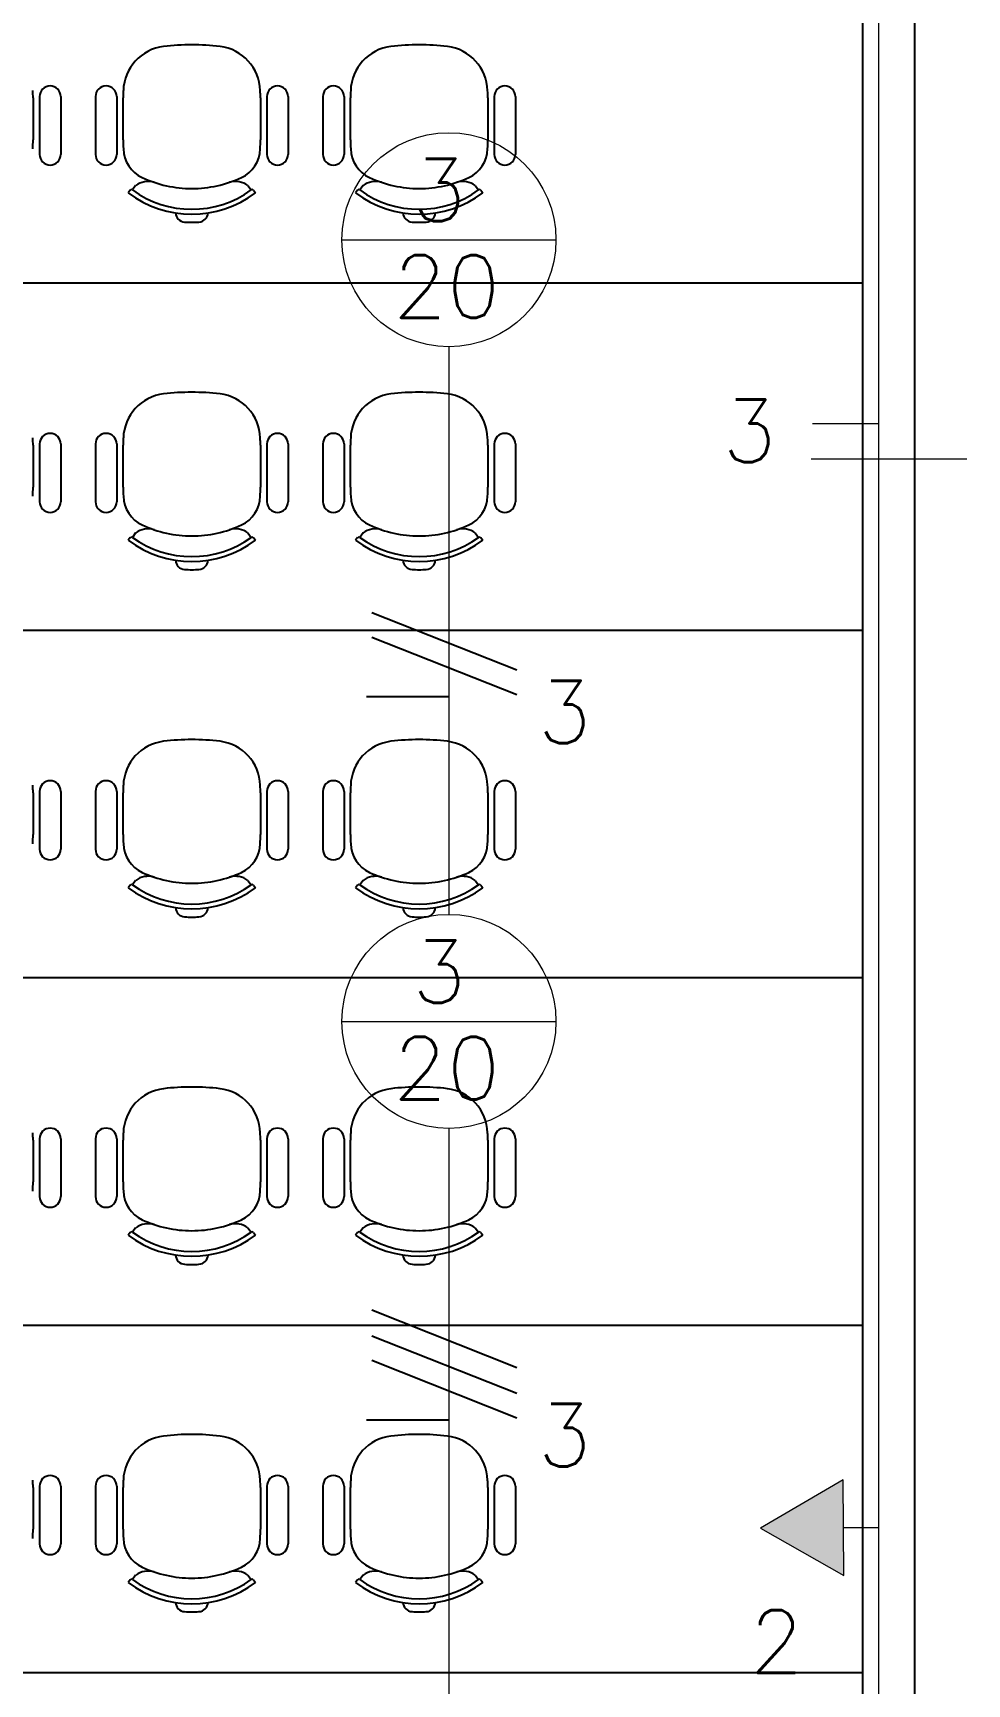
# Model space of a CAD drawing. Extents: x 1.6 to 100.8, y -3.3 to 55.9.
# Drawn here: x 61.619 to 64.308, y 15.222 to 19.974 of the extents above; entities that cross this region are included whole.
import ezdxf

# ---------------------------------------------------------------- set-up
doc = ezdxf.new("R2010")
doc.units = 0
doc.header["$MEASUREMENT"] = 0
doc.layers.get('0').update_dxf_attribs({"linetype": 'CONTINUOUS'})
for name, color, linetype in [('2-MATERIAIS', 2, 'CONTINUOUS'), ('FIACAO', 6, 'CONTINUOUS'), ('Texto', 2, 'CONTINUOUS'), ('Tub_Eletr_parede', 3, 'CONTINUOUS')]:
    doc.layers.add(name, color=color, linetype=linetype)
doc.styles.add('TXT_TEXTO', font='ROMANS.shx')

msp = doc.modelspace()

# ---------------------------------------------------------------- linework, layer by layer
at = {"color": 8}
for p, q in [((64.1581, 9.1042), (64.1581, 23.5542)), ((64.0081, 9.2542), (64.0081, 22.7542)), ((64.0081, 15.9542), (64.0081, 22.7542)), ((61.6194, 19.7875), (61.6194, 19.6671)), ((61.6381, 19.7914), (61.6381, 19.6249)), ((61.6992, 19.7914), (61.6992, 19.6249)), ((61.7992, 19.7914), (61.7992, 19.6249)), ((61.8603, 19.7914), (61.8603, 19.6249)), ((61.879, 19.6671), (61.879, 19.7875)), ((62.2738, 19.7875), (62.2738, 19.6671)), ((62.2926, 19.7914), (62.2926, 19.6249)), ((62.3537, 19.7914), (62.3537, 19.6249)), ((62.4537, 19.7914), (62.4537, 19.6249)), ((62.5148, 19.7914), (62.5148, 19.6249)), ((62.5335, 19.6671), (62.5335, 19.7875)), ((62.9283, 19.7875), (62.9283, 19.6671)), ((62.947, 19.7914), (62.947, 19.6249)), ((63.0081, 19.7914), (63.0081, 19.6249)), ((61.9148, 19.5352), (61.9054, 19.5226)), ((62.238, 19.5352), (62.2475, 19.5226)), ((62.5693, 19.5352), (62.5598, 19.5226)), ((62.8925, 19.5352), (62.9019, 19.5226)), ((61.8988, 19.5217), (61.8931, 19.5141)), ((62.2541, 19.5217), (62.2597, 19.5141)), ((62.5532, 19.5217), (62.5476, 19.5141)), ((62.9085, 19.5217), (62.9142, 19.5141)), ((64.0081, 19.2542), (56.8581, 19.2542)), ((61.6194, 18.7875), (61.6194, 18.6671)), ((61.6381, 18.7914), (61.6381, 18.6249)), ((61.6992, 18.7914), (61.6992, 18.6249)), ((61.7992, 18.7914), (61.7992, 18.6249)), ((61.8603, 18.7914), (61.8603, 18.6249)), ((61.879, 18.6671), (61.879, 18.7875)), ((62.2738, 18.7875), (62.2738, 18.6671)), ((62.2926, 18.7914), (62.2926, 18.6249)), ((62.3537, 18.7914), (62.3537, 18.6249)), ((62.4537, 18.7914), (62.4537, 18.6249)), ((62.5148, 18.7914), (62.5148, 18.6249)), ((62.5335, 18.6671), (62.5335, 18.7875)), ((62.9283, 18.7875), (62.9283, 18.6671)), ((62.947, 18.7914), (62.947, 18.6249)), ((63.0081, 18.7914), (63.0081, 18.6249)), ((61.9148, 18.5352), (61.9054, 18.5226)), ((62.238, 18.5352), (62.2475, 18.5226)), ((62.5693, 18.5352), (62.5598, 18.5226)), ((62.8925, 18.5352), (62.9019, 18.5226)), ((61.8988, 18.5217), (61.8931, 18.5141)), ((62.2541, 18.5217), (62.2597, 18.5141)), ((62.5532, 18.5217), (62.5476, 18.5141)), ((62.9085, 18.5217), (62.9142, 18.5141)), ((64.0081, 18.2542), (56.8581, 18.2542)), ((61.6194, 17.7875), (61.6194, 17.6671)), ((61.6381, 17.7914), (61.6381, 17.6249)), ((61.6992, 17.7914), (61.6992, 17.6249)), ((61.7992, 17.7914), (61.7992, 17.6249)), ((61.8603, 17.7914), (61.8603, 17.6249)), ((61.879, 17.6671), (61.879, 17.7875)), ((62.2738, 17.7875), (62.2738, 17.6671)), ((62.2926, 17.7914), (62.2926, 17.6249)), ((62.3537, 17.7914), (62.3537, 17.6249)), ((62.4537, 17.7914), (62.4537, 17.6249)), ((62.5148, 17.7914), (62.5148, 17.6249)), ((62.5335, 17.6671), (62.5335, 17.7875)), ((62.9283, 17.7875), (62.9283, 17.6671)), ((62.947, 17.7914), (62.947, 17.6249)), ((63.0081, 17.7914), (63.0081, 17.6249)), ((61.8988, 17.5217), (61.8931, 17.5141)), ((61.9148, 17.5352), (61.9054, 17.5226)), ((62.238, 17.5352), (62.2475, 17.5226)), ((62.2541, 17.5217), (62.2597, 17.5141)), ((62.5532, 17.5217), (62.5476, 17.5141)), ((62.5693, 17.5352), (62.5598, 17.5226)), ((62.8925, 17.5352), (62.9019, 17.5226)), ((62.9085, 17.5217), (62.9142, 17.5141)), ((64.0081, 17.2542), (56.8581, 17.2542)), ((61.6194, 16.7875), (61.6194, 16.6671)), ((61.6381, 16.7914), (61.6381, 16.6249)), ((61.6992, 16.7914), (61.6992, 16.6249)), ((61.7992, 16.7914), (61.7992, 16.6249)), ((61.8603, 16.7914), (61.8603, 16.6249)), ((61.879, 16.6671), (61.879, 16.7875)), ((62.2738, 16.7875), (62.2738, 16.6671)), ((62.2926, 16.7914), (62.2926, 16.6249)), ((62.3537, 16.7914), (62.3537, 16.6249)), ((62.4537, 16.7914), (62.4537, 16.6249)), ((62.5148, 16.7914), (62.5148, 16.6249)), ((62.5335, 16.6671), (62.5335, 16.7875)), ((62.9283, 16.7875), (62.9283, 16.6671)), ((62.947, 16.7914), (62.947, 16.6249)), ((63.0081, 16.7914), (63.0081, 16.6249)), ((61.8988, 16.5217), (61.8931, 16.5141)), ((61.9148, 16.5352), (61.9054, 16.5226)), ((62.238, 16.5352), (62.2475, 16.5226)), ((62.2541, 16.5217), (62.2597, 16.5141)), ((62.5532, 16.5217), (62.5476, 16.5141)), ((62.5693, 16.5352), (62.5598, 16.5226)), ((62.8925, 16.5352), (62.9019, 16.5226)), ((62.9085, 16.5217), (62.9142, 16.5141)), ((64.0081, 16.2542), (56.8581, 16.2542)), ((61.6194, 15.7875), (61.6194, 15.6671)), ((61.6381, 15.7914), (61.6381, 15.6249)), ((61.6992, 15.7914), (61.6992, 15.6249)), ((61.7992, 15.7914), (61.7992, 15.6249)), ((61.8603, 15.7914), (61.8603, 15.6249)), ((61.879, 15.6671), (61.879, 15.7875)), ((62.2738, 15.7875), (62.2738, 15.6671)), ((62.2926, 15.7914), (62.2926, 15.6249)), ((62.3537, 15.7914), (62.3537, 15.6249)), ((62.4537, 15.7914), (62.4537, 15.6249)), ((62.5148, 15.7914), (62.5148, 15.6249)), ((62.5335, 15.6671), (62.5335, 15.7875)), ((62.9283, 15.7875), (62.9283, 15.6671)), ((62.947, 15.7914), (62.947, 15.6249)), ((63.0081, 15.7914), (63.0081, 15.6249)), ((61.8988, 15.5217), (61.8931, 15.5141)), ((61.9148, 15.5352), (61.9054, 15.5226)), ((62.238, 15.5352), (62.2475, 15.5226)), ((62.2541, 15.5217), (62.2597, 15.5141)), ((62.5532, 15.5217), (62.5476, 15.5141)), ((62.5693, 15.5352), (62.5598, 15.5226)), ((62.8925, 15.5352), (62.9019, 15.5226)), ((62.9085, 15.5217), (62.9142, 15.5141)), ((64.0081, 15.2542), (56.8581, 15.2542))]:
    msp.add_line(p, q, dxfattribs=at)
for centre, radius, start, end in [((62.0109, 19.8048), 0.1316, 96.845, 178.2707), ((62.0764, 19.2588), 0.6815, 90, 96.845), ((62.0764, 19.2588), 0.6815, 83.155, 90), ((62.142, 19.8048), 0.1316, 1.7293, 83.155), ((62.6653, 19.8048), 0.1316, 96.845, 178.2707), ((62.7309, 19.2588), 0.6815, 90, 96.845), ((62.7309, 19.2588), 0.6815, 83.155, 90), ((62.7964, 19.8048), 0.1316, 1.7293, 83.155), ((61.6687, 19.7914), 0.0306, 0, 180), ((61.8298, 19.7914), 0.0306, 0, 180), ((62.3231, 19.7914), 0.0306, 0, 180), ((62.4842, 19.7914), 0.0306, 0, 180), ((62.9775, 19.7914), 0.0306, 0, 180), ((60.9144, 19.7875), 0.705, 0, 1.7293), ((62.584, 19.7875), 0.705, 178.2707, 180), ((61.5688, 19.7875), 0.705, 0, 1.7293), ((63.2385, 19.7875), 0.705, 178.2707, 180), ((62.2233, 19.7875), 0.705, 0, 1.7293), ((60.7264, 19.6671), 0.893, 358.3074, 360), ((62.772, 19.6671), 0.893, 180, 181.6926), ((61.9734, 19.6435), 0.094, 181.6926, 245.0612), ((62.1795, 19.6435), 0.094, 294.9388, 358.3074), ((61.3808, 19.6671), 0.893, 358.3074, 360), ((63.4265, 19.6671), 0.893, 180, 181.6926), ((62.6278, 19.6435), 0.094, 181.6926, 245.0612), ((62.8339, 19.6435), 0.094, 294.9388, 358.3074), ((62.0353, 19.6671), 0.893, 358.3074, 360), ((61.6687, 19.6249), 0.0306, 180, 0), ((61.8298, 19.6249), 0.0306, 180, 0), ((62.3231, 19.6249), 0.0306, 180, 0), ((62.4842, 19.6249), 0.0306, 180, 0), ((62.9775, 19.6249), 0.0306, 180, 0), ((61.9512, 19.4846), 0.0623, 74.2604, 125.6595), ((62.0764, 19.8651), 0.3384, 245.0612, 270), ((62.0764, 19.8651), 0.3384, 270, 294.9388), ((62.2017, 19.4846), 0.0623, 54.3405, 105.7396), ((62.6056, 19.4846), 0.0623, 74.2604, 125.6595), ((62.7309, 19.8651), 0.3384, 245.0612, 270), ((62.7309, 19.8651), 0.3384, 270, 294.9388), ((62.8562, 19.4846), 0.0623, 54.3405, 105.7396), ((62.0764, 19.7585), 0.3055, 233.1301, 306.8699), ((61.9026, 19.5188), 0.0047, 54.0396, 143.1301), ((62.0764, 19.7585), 0.2914, 234.0396, 305.9604), ((62.2503, 19.5188), 0.0047, 36.8699, 125.9604), ((62.7309, 19.7585), 0.3055, 233.1301, 306.8699), ((62.557, 19.5188), 0.0047, 54.0396, 143.1301), ((62.7309, 19.7585), 0.2914, 234.0396, 305.9604), ((62.9048, 19.5188), 0.0047, 36.8699, 125.9604), ((62.0576, 19.4583), 0.0282, 183.3719, 266.4167), ((62.0952, 19.4583), 0.0282, 273.5833, 356.6281), ((62.7121, 19.4583), 0.0282, 183.3719, 266.4167), ((62.7497, 19.4583), 0.0282, 273.5833, 356.6281), ((62.0764, 19.7585), 0.329, 266.4167, 273.5833), ((62.7309, 19.7585), 0.329, 266.4167, 273.5833), ((62.0109, 18.8048), 0.1316, 96.845, 178.2707), ((62.0764, 18.2588), 0.6815, 90, 96.845), ((62.0764, 18.2588), 0.6815, 83.155, 90), ((62.142, 18.8048), 0.1316, 1.7293, 83.155), ((62.6653, 18.8048), 0.1316, 96.845, 178.2707), ((62.7309, 18.2588), 0.6815, 90, 96.845), ((62.7309, 18.2588), 0.6815, 83.155, 90), ((62.7964, 18.8048), 0.1316, 1.7293, 83.155), ((61.6687, 18.7914), 0.0306, 0, 180), ((61.8298, 18.7914), 0.0306, 0, 180), ((62.3231, 18.7914), 0.0306, 0, 180), ((62.4842, 18.7914), 0.0306, 0, 180), ((62.9775, 18.7914), 0.0306, 0, 180), ((60.9144, 18.7875), 0.705, 0, 1.7293), ((62.584, 18.7875), 0.705, 178.2707, 180), ((61.5688, 18.7875), 0.705, 0, 1.7293), ((63.2385, 18.7875), 0.705, 178.2707, 180), ((62.2233, 18.7875), 0.705, 0, 1.7293), ((60.7264, 18.6671), 0.893, 358.3074, 360), ((62.772, 18.6671), 0.893, 180, 181.6926), ((61.9734, 18.6435), 0.094, 181.6926, 245.0612), ((62.1795, 18.6435), 0.094, 294.9388, 358.3074), ((61.3808, 18.6671), 0.893, 358.3074, 360), ((63.4265, 18.6671), 0.893, 180, 181.6926), ((62.6278, 18.6435), 0.094, 181.6926, 245.0612), ((62.8339, 18.6435), 0.094, 294.9388, 358.3074), ((62.0353, 18.6671), 0.893, 358.3074, 360), ((61.6687, 18.6249), 0.0306, 180, 0), ((61.8298, 18.6249), 0.0306, 180, 0), ((62.3231, 18.6249), 0.0306, 180, 0), ((62.4842, 18.6249), 0.0306, 180, 0), ((62.9775, 18.6249), 0.0306, 180, 0), ((61.9512, 18.4846), 0.0623, 74.2604, 125.6595), ((62.0764, 18.8651), 0.3384, 245.0612, 270), ((62.0764, 18.8651), 0.3384, 270, 294.9388), ((62.2017, 18.4846), 0.0623, 54.3405, 105.7396), ((62.6056, 18.4846), 0.0623, 74.2604, 125.6595), ((62.7309, 18.8651), 0.3384, 245.0612, 270), ((62.7309, 18.8651), 0.3384, 270, 294.9388), ((62.8562, 18.4846), 0.0623, 54.3405, 105.7396), ((62.0764, 18.7585), 0.3055, 233.1301, 306.8699), ((61.9026, 18.5188), 0.0047, 54.0396, 143.1301), ((62.0764, 18.7585), 0.2914, 234.0396, 305.9604), ((62.2503, 18.5188), 0.0047, 36.8699, 125.9604), ((62.7309, 18.7585), 0.3055, 233.1301, 306.8699), ((62.557, 18.5188), 0.0047, 54.0396, 143.1301), ((62.7309, 18.7585), 0.2914, 234.0396, 305.9604), ((62.9048, 18.5188), 0.0047, 36.8699, 125.9604), ((62.0576, 18.4583), 0.0282, 183.3719, 266.4167), ((62.0952, 18.4583), 0.0282, 273.5833, 356.6281), ((62.7121, 18.4583), 0.0282, 183.3719, 266.4167), ((62.7497, 18.4583), 0.0282, 273.5833, 356.6281), ((62.0764, 18.7585), 0.329, 266.4167, 273.5833), ((62.7309, 18.7585), 0.329, 266.4167, 273.5833), ((62.0109, 17.8048), 0.1316, 96.845, 178.2707), ((62.0764, 17.2588), 0.6815, 90, 96.845), ((62.0764, 17.2588), 0.6815, 83.155, 90), ((62.142, 17.8048), 0.1316, 1.7293, 83.155), ((62.6653, 17.8048), 0.1316, 96.845, 178.2707), ((62.7309, 17.2588), 0.6815, 90, 96.845), ((62.7309, 17.2588), 0.6815, 83.155, 90), ((62.7964, 17.8048), 0.1316, 1.7293, 83.155), ((61.6687, 17.7914), 0.0306, 0, 180), ((61.8298, 17.7914), 0.0306, 0, 180), ((62.3231, 17.7914), 0.0306, 0, 180), ((62.4842, 17.7914), 0.0306, 0, 180), ((62.9775, 17.7914), 0.0306, 0, 180), ((60.9144, 17.7875), 0.705, 0, 1.7293), ((62.584, 17.7875), 0.705, 178.2707, 180), ((61.5688, 17.7875), 0.705, 0, 1.7293), ((63.2385, 17.7875), 0.705, 178.2707, 180), ((62.2233, 17.7875), 0.705, 0, 1.7293), ((60.7264, 17.6671), 0.893, 358.3074, 360), ((62.772, 17.6671), 0.893, 180, 181.6926), ((61.9734, 17.6435), 0.094, 181.6926, 245.0612), ((62.1795, 17.6435), 0.094, 294.9388, 358.3074), ((61.3808, 17.6671), 0.893, 358.3074, 360), ((63.4265, 17.6671), 0.893, 180, 181.6926), ((62.6278, 17.6435), 0.094, 181.6926, 245.0612), ((62.8339, 17.6435), 0.094, 294.9388, 358.3074), ((62.0353, 17.6671), 0.893, 358.3074, 360), ((61.6687, 17.6249), 0.0306, 180, 0), ((61.8298, 17.6249), 0.0306, 180, 0), ((62.3231, 17.6249), 0.0306, 180, 0), ((62.4842, 17.6249), 0.0306, 180, 0), ((62.9775, 17.6249), 0.0306, 180, 0), ((61.9512, 17.4846), 0.0623, 74.2604, 125.6595), ((62.0764, 17.8651), 0.3384, 245.0612, 270), ((62.0764, 17.8651), 0.3384, 270, 294.9388), ((62.2017, 17.4846), 0.0623, 54.3405, 105.7396), ((62.6056, 17.4846), 0.0623, 74.2604, 125.6595), ((62.7309, 17.8651), 0.3384, 245.0612, 270), ((62.7309, 17.8651), 0.3384, 270, 294.9388), ((62.8562, 17.4846), 0.0623, 54.3405, 105.7396), ((62.0764, 17.7585), 0.3055, 233.1301, 306.8699), ((61.9026, 17.5188), 0.0047, 54.0396, 143.1301), ((62.0764, 17.7585), 0.2914, 234.0396, 305.9604), ((62.2503, 17.5188), 0.0047, 36.8699, 125.9604), ((62.7309, 17.7585), 0.3055, 233.1301, 306.8699), ((62.557, 17.5188), 0.0047, 54.0396, 143.1301), ((62.7309, 17.7585), 0.2914, 234.0396, 305.9604), ((62.9048, 17.5188), 0.0047, 36.8699, 125.9604), ((62.0576, 17.4583), 0.0282, 183.3719, 266.4167), ((62.0952, 17.4583), 0.0282, 273.5833, 356.6281), ((62.7121, 17.4583), 0.0282, 183.3719, 266.4167), ((62.7497, 17.4583), 0.0282, 273.5833, 356.6281), ((62.0764, 17.7585), 0.329, 266.4167, 273.5833), ((62.7309, 17.7585), 0.329, 266.4167, 273.5833), ((62.0109, 16.8048), 0.1316, 96.845, 178.2707), ((62.0764, 16.2588), 0.6815, 90, 96.845), ((62.0764, 16.2588), 0.6815, 83.155, 90), ((62.142, 16.8048), 0.1316, 1.7293, 83.155), ((62.6653, 16.8048), 0.1316, 96.845, 178.2707), ((62.7309, 16.2588), 0.6815, 90, 96.845), ((62.7309, 16.2588), 0.6815, 83.155, 90), ((62.7964, 16.8048), 0.1316, 1.7293, 83.155), ((60.9144, 16.7875), 0.705, 0, 1.7293), ((61.6687, 16.7914), 0.0306, 0, 180), ((61.8298, 16.7914), 0.0306, 0, 180), ((62.584, 16.7875), 0.705, 178.2707, 180), ((61.5688, 16.7875), 0.705, 0, 1.7293), ((62.3231, 16.7914), 0.0306, 0, 180), ((62.4842, 16.7914), 0.0306, 0, 180), ((63.2385, 16.7875), 0.705, 178.2707, 180), ((62.2233, 16.7875), 0.705, 0, 1.7293), ((62.9775, 16.7914), 0.0306, 0, 180), ((60.7264, 16.6671), 0.893, 358.3074, 360), ((62.772, 16.6671), 0.893, 180, 181.6926), ((61.9734, 16.6435), 0.094, 181.6926, 245.0612), ((62.1795, 16.6435), 0.094, 294.9388, 358.3074), ((61.3808, 16.6671), 0.893, 358.3074, 360), ((63.4265, 16.6671), 0.893, 180, 181.6926), ((62.6278, 16.6435), 0.094, 181.6926, 245.0612), ((62.8339, 16.6435), 0.094, 294.9388, 358.3074), ((62.0353, 16.6671), 0.893, 358.3074, 360), ((61.6687, 16.6249), 0.0306, 180, 0), ((61.8298, 16.6249), 0.0306, 180, 0), ((62.3231, 16.6249), 0.0306, 180, 0), ((62.4842, 16.6249), 0.0306, 180, 0), ((62.9775, 16.6249), 0.0306, 180, 0), ((61.9512, 16.4846), 0.0623, 74.2604, 125.6595), ((62.0764, 16.8651), 0.3384, 245.0612, 270), ((62.0764, 16.8651), 0.3384, 270, 294.9388), ((62.2017, 16.4846), 0.0623, 54.3405, 105.7396), ((62.6056, 16.4846), 0.0623, 74.2604, 125.6595), ((62.7309, 16.8651), 0.3384, 245.0612, 270), ((62.7309, 16.8651), 0.3384, 270, 294.9388), ((62.8562, 16.4846), 0.0623, 54.3405, 105.7396), ((62.0764, 16.7585), 0.3055, 233.1301, 306.8699), ((61.9026, 16.5188), 0.0047, 54.0396, 143.1301), ((62.0764, 16.7585), 0.2914, 234.0396, 305.9604), ((62.2503, 16.5188), 0.0047, 36.8699, 125.9604), ((62.7309, 16.7585), 0.3055, 233.1301, 306.8699), ((62.557, 16.5188), 0.0047, 54.0396, 143.1301), ((62.7309, 16.7585), 0.2914, 234.0396, 305.9604), ((62.9048, 16.5188), 0.0047, 36.8699, 125.9604), ((62.0576, 16.4583), 0.0282, 183.3719, 266.4167), ((62.0952, 16.4583), 0.0282, 273.5833, 356.6281), ((62.7121, 16.4583), 0.0282, 183.3719, 266.4167), ((62.7497, 16.4583), 0.0282, 273.5833, 356.6281), ((62.0764, 16.7585), 0.329, 266.4167, 273.5833), ((62.7309, 16.7585), 0.329, 266.4167, 273.5833), ((62.0109, 15.8048), 0.1316, 96.845, 178.2707), ((62.0764, 15.2588), 0.6815, 90, 96.845), ((62.0764, 15.2588), 0.6815, 83.155, 90), ((62.142, 15.8048), 0.1316, 1.7293, 83.155), ((62.6653, 15.8048), 0.1316, 96.845, 178.2707), ((62.7309, 15.2588), 0.6815, 90, 96.845), ((62.7309, 15.2588), 0.6815, 83.155, 90), ((62.7964, 15.8048), 0.1316, 1.7293, 83.155), ((60.9144, 15.7875), 0.705, 0, 1.7293), ((61.6687, 15.7914), 0.0306, 0, 180), ((61.8298, 15.7914), 0.0306, 0, 180), ((62.584, 15.7875), 0.705, 178.2707, 180), ((61.5688, 15.7875), 0.705, 0, 1.7293), ((62.3231, 15.7914), 0.0306, 0, 180), ((62.4842, 15.7914), 0.0306, 0, 180), ((63.2385, 15.7875), 0.705, 178.2707, 180), ((62.2233, 15.7875), 0.705, 0, 1.7293), ((62.9775, 15.7914), 0.0306, 0, 180), ((60.7264, 15.6671), 0.893, 358.3074, 360), ((62.772, 15.6671), 0.893, 180, 181.6926), ((61.9734, 15.6435), 0.094, 181.6926, 245.0612), ((62.1795, 15.6435), 0.094, 294.9388, 358.3074), ((61.3808, 15.6671), 0.893, 358.3074, 360), ((63.4265, 15.6671), 0.893, 180, 181.6926), ((62.6278, 15.6435), 0.094, 181.6926, 245.0612), ((62.8339, 15.6435), 0.094, 294.9388, 358.3074), ((62.0353, 15.6671), 0.893, 358.3074, 360), ((61.6687, 15.6249), 0.0306, 180, 0), ((61.8298, 15.6249), 0.0306, 180, 0), ((62.3231, 15.6249), 0.0306, 180, 0), ((62.4842, 15.6249), 0.0306, 180, 0), ((62.9775, 15.6249), 0.0306, 180, 0), ((61.9512, 15.4846), 0.0623, 74.2604, 125.6595), ((62.0764, 15.8651), 0.3384, 245.0612, 270), ((62.0764, 15.8651), 0.3384, 270, 294.9388), ((62.2017, 15.4846), 0.0623, 54.3405, 105.7396), ((62.6056, 15.4846), 0.0623, 74.2604, 125.6595), ((62.7309, 15.8651), 0.3384, 245.0612, 270), ((62.7309, 15.8651), 0.3384, 270, 294.9388), ((62.8562, 15.4846), 0.0623, 54.3405, 105.7396), ((62.0764, 15.7585), 0.3055, 233.1301, 306.8699), ((61.9026, 15.5188), 0.0047, 54.0396, 143.1301), ((62.0764, 15.7585), 0.2914, 234.0396, 305.9604), ((62.2503, 15.5188), 0.0047, 36.8699, 125.9604), ((62.7309, 15.7585), 0.3055, 233.1301, 306.8699), ((62.557, 15.5188), 0.0047, 54.0396, 143.1301), ((62.7309, 15.7585), 0.2914, 234.0396, 305.9604), ((62.9048, 15.5188), 0.0047, 36.8699, 125.9604), ((62.0576, 15.4583), 0.0282, 183.3719, 266.4167), ((62.0952, 15.4583), 0.0282, 273.5833, 356.6281), ((62.7121, 15.4583), 0.0282, 183.3719, 266.4167), ((62.7497, 15.4583), 0.0282, 273.5833, 356.6281), ((62.0764, 15.7585), 0.329, 266.4167, 273.5833), ((62.7309, 15.7585), 0.329, 266.4167, 273.5833)]:
    msp.add_arc(centre, radius, start, end, dxfattribs=at)
at = {"layer": '2-MATERIAIS', "linetype": 'Continuous', "lineweight": 15}
for p, q in [((62.5083, 19.3792), (63.1246, 19.3792)), ((62.5083, 17.1292), (63.1246, 17.1292))]:
    msp.add_line(p, q, dxfattribs=at)
at = {"layer": '2-MATERIAIS', "color": 4, "lineweight": 15}
msp.add_line((63.9522, 15.6721), (64.0522, 15.6721), dxfattribs=at)
msp.add_lwpolyline([(63.9532, 15.5343), (63.9511, 15.8099), (63.7135, 15.6703)], close=True, dxfattribs=at)
at = {"layer": '2-MATERIAIS', "linetype": 'Continuous', "lineweight": 15}
for centre in [(62.8164, 19.3792), (62.8164, 17.1292)]:
    msp.add_circle(centre, 0.3081, dxfattribs=at)
at = {"layer": '2-MATERIAIS', "color": 4, "lineweight": 15}
msp.add_solid([(63.9532, 15.5343), (63.7135, 15.6703), (63.9511, 15.8099)], dxfattribs=at)
at = {"layer": 'FIACAO', "lineweight": 15}
for p, q in [((63.863, 18.8502), (64.0526, 18.8502)), ((63.8593, 18.7482), (64.3078, 18.7482))]:
    msp.add_line(p, q, dxfattribs=at)
at = {"layer": 'FIACAO'}
for p, q in [((62.5951, 18.3062), (63.012, 18.1411)), ((62.5951, 18.2355), (63.012, 18.0704)), ((62.5791, 18.0645), (62.8164, 18.0645)), ((62.5951, 16.2985), (63.012, 16.1334)), ((62.5951, 16.2243), (63.012, 16.0592)), ((62.5951, 16.1536), (63.012, 15.9885)), ((62.5791, 15.9826), (62.8164, 15.9826))]:
    msp.add_line(p, q, dxfattribs=at)
at = {"layer": 'Tub_Eletr_parede', "lineweight": 15}
for p, q in [((64.0526, 22.7957), (64.0526, 9.2012)), ((62.8164, 19.071), (62.8164, 17.4373)), ((62.8164, 16.821), (62.8164, 15.1873))]:
    msp.add_line(p, q, dxfattribs=at)

# ---------------------------------------------------------------- texts
at = {"layer": 'Texto', "lineweight": 15, "style": 'TXT_TEXTO'}
for s, p in [('3', (62.7111, 19.4323)), ('20', (62.6559, 19.1545)), ('3', (63.6043, 18.7393)), ('3', (62.7111, 17.1823)), ('20', (62.6559, 16.9045)), ('2', (63.682, 15.254))]:
    msp.add_text(s, height=0.18, dxfattribs=at).set_placement(p)
at = {"layer": 'Texto', "style": 'TXT_TEXTO'}
for p in [(63.0723, 17.9298), (63.0723, 15.8479)]:
    msp.add_text('3', height=0.18, dxfattribs=at).set_placement(p)

doc.saveas('drawing.dxf')
